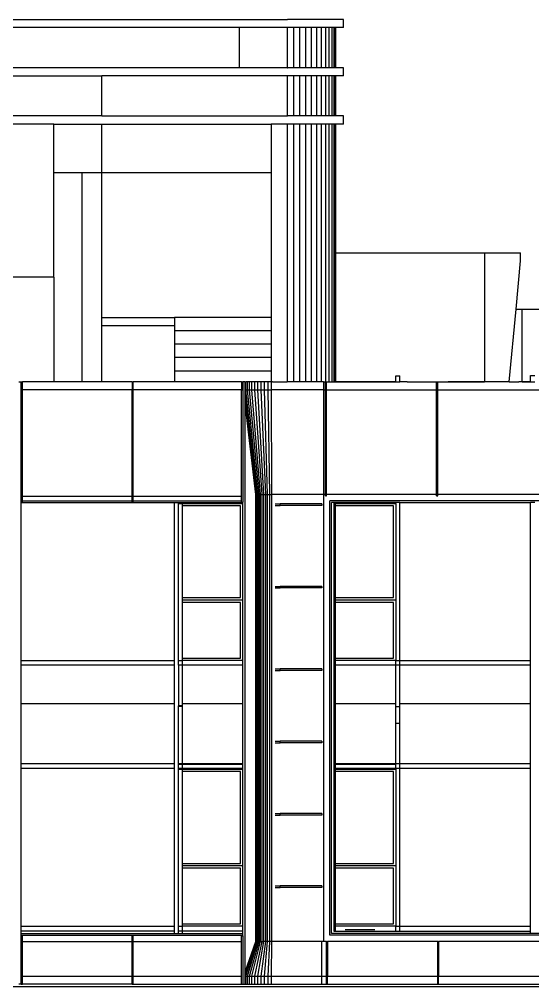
# Model space of a CAD drawing. Extents: x -311 to 61613, y 0 to 58400.
# Drawn here: x 44324 to 50700, y 46390 to 58400 of the extents above; entities that cross this region are included whole.
import ezdxf

# ---------------------------------------------------------------- set-up
doc = ezdxf.new("R2010")
doc.units = 0
doc.header["$LTSCALE"] = 1000
doc.header["$MEASUREMENT"] = 0
doc.layers.add('AD-AREA-OUTL', color=31, linetype='Continuous')

msp = doc.modelspace()

# ---------------------------------------------------------------- linework, layer by layer
at = {"layer": 'AD-AREA-OUTL', "color": 252}
for p, q in [((43900, 58400), (47653, 58400)), ((47741, 58400), (47653, 58400)), ((47831, 58400), (47741, 58400)), ((47918, 58400), (47831, 58400)), ((48000, 58400), (47918, 58400)), ((48076, 58400), (48000, 58400)), ((48145, 58400), (48076, 58400)), ((48205, 58400), (48145, 58400)), ((48256, 58400), (48205, 58400)), ((48297, 58400), (48256, 58400)), ((48326, 58400), (48297, 58400)), ((48344, 58400), (48326, 58400)), ((48350, 58400), (48344, 58400)), ((48350, 58300), (48350, 58400)), ((47053, 58300), (43900, 58300)), ((47650, 58300), (47053, 58300)), ((47053, 58300), (47053, 57800)), ((47653, 58300), (47650, 58300)), ((47650, 58300), (47650, 57800)), ((47728, 58300), (47653, 58300)), ((47741, 58300), (47728, 58300)), ((47728, 58300), (47728, 57800)), ((47805, 58300), (47741, 58300)), ((47831, 58300), (47805, 58300)), ((47805, 58300), (47805, 57800)), ((47879, 58300), (47831, 58300)), ((47918, 58300), (47879, 58300)), ((47879, 58300), (47879, 57800)), ((47950, 58300), (47918, 58300)), ((48000, 58300), (47950, 58300)), ((47950, 58300), (47950, 57800)), ((48015, 58300), (48000, 58300)), ((48074, 58300), (48015, 58300)), ((48015, 58300), (48015, 57800)), ((48076, 58300), (48074, 58300)), ((48074, 58300), (48074, 57800)), ((48126, 58300), (48076, 58300)), ((48145, 58300), (48126, 58300)), ((48126, 58300), (48126, 57800)), ((48169, 58300), (48145, 58300)), ((48204, 58300), (48169, 58300)), ((48169, 58300), (48169, 57800)), ((48205, 58300), (48204, 58300)), ((48204, 58300), (48204, 57800)), ((48229, 58300), (48205, 58300)), ((48245, 58300), (48229, 58300)), ((48229, 58300), (48229, 57800)), ((48250, 58300), (48245, 58300)), ((48245, 58300), (48245, 57800)), ((48256, 58300), (48250, 58300)), ((48250, 58300), (48250, 57800)), ((48297, 58300), (48256, 58300)), ((48326, 58300), (48297, 58300)), ((48344, 58300), (48326, 58300)), ((48350, 58300), (48344, 58300)), ((47053, 57800), (43900, 57800)), ((47650, 57800), (47053, 57800)), ((47650, 57800), (47653, 57800)), ((47728, 57800), (47653, 57800)), ((47741, 57800), (47728, 57800)), ((47805, 57800), (47741, 57800)), ((47831, 57800), (47805, 57800)), ((47879, 57800), (47831, 57800)), ((47918, 57800), (47879, 57800)), ((47950, 57800), (47918, 57800)), ((48000, 57800), (47950, 57800)), ((48015, 57800), (48000, 57800)), ((48074, 57800), (48015, 57800)), ((48076, 57800), (48074, 57800)), ((48126, 57800), (48076, 57800)), ((48145, 57800), (48126, 57800)), ((48169, 57800), (48145, 57800)), ((48204, 57800), (48169, 57800)), ((48205, 57800), (48204, 57800)), ((48229, 57800), (48205, 57800)), ((48245, 57800), (48229, 57800)), ((48250, 57800), (48245, 57800)), ((48256, 57800), (48250, 57800)), ((48297, 57800), (48256, 57800)), ((48326, 57800), (48297, 57800)), ((48344, 57800), (48326, 57800)), ((48350, 57800), (48344, 57800)), ((48350, 57700), (48350, 57800)), ((43900, 57700), (45350, 57700)), ((47650, 57700), (45350, 57700)), ((45350, 57200), (45350, 57700)), ((47653, 57700), (47650, 57700)), ((47650, 57700), (47650, 57200)), ((47728, 57700), (47653, 57700)), ((47741, 57700), (47728, 57700)), ((47728, 57700), (47728, 57200)), ((47805, 57700), (47741, 57700)), ((47831, 57700), (47805, 57700)), ((47805, 57700), (47805, 57200)), ((47879, 57700), (47831, 57700)), ((47918, 57700), (47879, 57700)), ((47879, 57700), (47879, 57200)), ((47950, 57700), (47918, 57700)), ((48000, 57700), (47950, 57700)), ((47950, 57700), (47950, 57200)), ((48015, 57700), (48000, 57700)), ((48074, 57700), (48015, 57700)), ((48015, 57700), (48015, 57200)), ((48076, 57700), (48074, 57700)), ((48074, 57700), (48074, 57200)), ((48126, 57700), (48076, 57700)), ((48145, 57700), (48126, 57700)), ((48126, 57700), (48126, 57200)), ((48169, 57700), (48145, 57700)), ((48204, 57700), (48169, 57700)), ((48169, 57700), (48169, 57200)), ((48205, 57700), (48204, 57700)), ((48204, 57700), (48204, 57200)), ((48229, 57700), (48205, 57700)), ((48245, 57700), (48229, 57700)), ((48229, 57700), (48229, 57200)), ((48250, 57700), (48245, 57700)), ((48245, 57700), (48245, 57200)), ((48256, 57700), (48250, 57700)), ((48250, 57700), (48250, 57200)), ((48297, 57700), (48256, 57700)), ((48326, 57700), (48297, 57700)), ((48344, 57700), (48326, 57700)), ((48350, 57700), (48344, 57700)), ((45350, 57200), (43900, 57200)), ((45350, 57200), (47650, 57200)), ((47650, 57200), (47653, 57200)), ((47728, 57200), (47653, 57200)), ((47741, 57200), (47728, 57200)), ((47805, 57200), (47741, 57200)), ((47831, 57200), (47805, 57200)), ((47879, 57200), (47831, 57200)), ((47918, 57200), (47879, 57200)), ((47950, 57200), (47918, 57200)), ((48000, 57200), (47950, 57200)), ((48015, 57200), (48000, 57200)), ((48074, 57200), (48015, 57200)), ((48076, 57200), (48074, 57200)), ((48126, 57200), (48076, 57200)), ((48145, 57200), (48126, 57200)), ((48169, 57200), (48145, 57200)), ((48204, 57200), (48169, 57200)), ((48205, 57200), (48204, 57200)), ((48229, 57200), (48205, 57200)), ((48245, 57200), (48229, 57200)), ((48250, 57200), (48245, 57200)), ((48256, 57200), (48250, 57200)), ((48297, 57200), (48256, 57200)), ((48326, 57200), (48297, 57200)), ((48344, 57200), (48326, 57200)), ((48350, 57200), (48344, 57200)), ((48350, 57100), (48350, 57200)), ((44750, 57100), (43900, 57100)), ((44750, 56500), (44750, 57100)), ((44750, 57100), (45350, 57100)), ((45350, 57100), (47450, 57100)), ((45350, 56500), (45350, 57100)), ((47650, 57100), (47450, 57100)), ((47450, 57100), (47450, 56500)), ((47653, 57100), (47650, 57100)), ((47650, 57100), (47650, 53900)), ((47728, 57100), (47653, 57100)), ((47741, 57100), (47728, 57100)), ((47728, 57100), (47728, 53900)), ((47805, 57100), (47741, 57100)), ((47831, 57100), (47805, 57100)), ((47805, 57100), (47805, 53900)), ((47879, 57100), (47831, 57100)), ((47918, 57100), (47879, 57100)), ((47879, 57100), (47879, 53900)), ((47950, 57100), (47918, 57100)), ((48000, 57100), (47950, 57100)), ((47950, 57100), (47950, 53900)), ((48015, 57100), (48000, 57100)), ((48074, 57100), (48015, 57100)), ((48015, 57100), (48015, 53900)), ((48076, 57100), (48074, 57100)), ((48074, 57100), (48074, 53900)), ((48126, 57100), (48076, 57100)), ((48145, 57100), (48126, 57100)), ((48126, 57100), (48126, 53900)), ((48169, 57100), (48145, 57100)), ((48204, 57100), (48169, 57100)), ((48169, 57100), (48169, 53900)), ((48205, 57100), (48204, 57100)), ((48204, 57100), (48204, 53900)), ((48229, 57100), (48205, 57100)), ((48245, 57100), (48229, 57100)), ((48229, 57100), (48229, 53900)), ((48250, 57100), (48245, 57100)), ((48245, 57100), (48245, 53900)), ((48256, 57100), (48250, 57100)), ((48250, 57100), (48250, 55500)), ((48297, 57100), (48256, 57100)), ((48326, 57100), (48297, 57100)), ((48344, 57100), (48326, 57100)), ((48350, 57100), (48344, 57100)), ((44750, 55200), (44750, 56500)), ((44750, 56500), (45100, 56500)), ((45100, 56500), (45350, 56500)), ((45100, 56500), (45100, 53900)), ((45350, 54700), (45350, 56500)), ((45350, 56500), (47450, 56500)), ((47450, 56500), (47450, 54700)), ((48250, 55500), (50100, 55500)), ((48250, 55500), (48250, 53900)), ((50100, 55500), (50550, 55500)), ((50100, 55500), (50100, 53900)), ((50550, 55400), (50550, 55500)), ((50493, 54800), (50550, 55400)), ((44750, 55200), (43650, 55200)), ((44750, 55200), (44750, 53900)), ((50409, 53900), (50493, 54800)), ((50493, 54800), (50570, 54800)), ((50570, 53900), (50570, 54800)), ((50570, 54800), (53100, 54800)), ((45350, 54600), (45350, 54700)), ((45350, 54700), (46250, 54700)), ((46250, 54700), (46250, 54600)), ((47450, 54700), (46250, 54700)), ((47450, 54700), (47450, 54534)), ((45350, 53900), (45350, 54600)), ((45350, 54600), (46250, 54600)), ((46250, 54600), (46250, 54534)), ((46250, 54534), (46250, 54367)), ((47450, 54534), (46250, 54534)), ((47450, 54534), (47450, 54367)), ((46250, 54367), (46250, 54200)), ((47450, 54367), (46250, 54367)), ((47450, 54367), (47450, 54200)), ((46250, 54200), (46250, 54033)), ((47450, 54200), (46250, 54200)), ((47450, 54200), (47450, 54033)), ((46250, 54033), (46250, 53900)), ((47450, 54033), (46250, 54033)), ((47450, 54033), (47450, 53900)), ((49000, 53900), (49000, 53972)), ((49000, 53972), (49050, 53972)), ((49050, 53900), (49050, 53972)), ((50675, 53900), (50675, 53978)), ((50675, 53978), (50725, 53978)), ((44317, 53900), (44347, 53900)), ((44347, 53800), (44347, 53900)), ((44347, 53900), (44362, 53900)), ((44362, 53800), (44362, 53900)), ((44750, 53900), (44362, 53900)), ((45100, 53900), (44750, 53900)), ((45350, 53900), (45100, 53900)), ((45724, 53900), (45350, 53900)), ((45724, 53900), (45724, 53800)), ((45724, 53900), (45739, 53900)), ((45739, 53800), (45739, 53900)), ((46250, 53900), (45739, 53900)), ((47085, 53900), (46250, 53900)), ((47060, 53900), (47060, 53900)), ((47085, 53900), (47085, 53800)), ((47085, 53900), (47100, 53900)), ((47123, 53900), (47100, 53900)), ((47100, 53900), (47100, 53800)), ((47123, 53900), (47130, 53900)), ((47123, 53900), (47123, 53900)), ((47130, 53800), (47130, 53900)), ((47130, 53900), (47137, 53900)), ((47157, 53900), (47137, 53900)), ((47137, 53800), (47137, 53900)), ((47157, 53800), (47157, 53900)), ((47182, 53900), (47157, 53900)), ((47182, 53800), (47182, 53900)), ((47213, 53900), (47182, 53900)), ((47213, 53800), (47213, 53900)), ((47247, 53900), (47213, 53900)), ((47247, 53800), (47247, 53900)), ((47285, 53900), (47247, 53900)), ((47285, 53800), (47285, 53900)), ((47326, 53900), (47285, 53900)), ((47326, 53800), (47326, 53900)), ((47370, 53900), (47326, 53900)), ((47370, 53800), (47370, 53900)), ((47415, 53900), (47370, 53900)), ((47450, 53900), (47415, 53900)), ((47415, 53800), (47415, 53900)), ((47455, 53900), (47450, 53900)), ((47467, 53900), (47455, 53900)), ((47455, 53800), (47455, 53900)), ((47467, 53900), (47650, 53900)), ((47467, 53900), (47467, 53900)), ((47530, 53900), (47530, 53900)), ((47728, 53900), (47650, 53900)), ((47805, 53900), (47728, 53900)), ((47879, 53900), (47805, 53900)), ((47950, 53900), (47879, 53900)), ((48015, 53900), (47950, 53900)), ((48074, 53900), (48015, 53900)), ((48100, 53900), (48074, 53900)), ((48100, 53900), (48126, 53900)), ((48100, 53900), (48100, 53800)), ((48125, 53800), (48125, 53893)), ((48125, 53893), (48140, 53893)), ((48126, 53900), (48169, 53900)), ((48140, 53800), (48140, 53893)), ((48169, 53900), (48204, 53900)), ((48204, 53900), (48229, 53900)), ((48229, 53900), (48245, 53900)), ((48245, 53900), (48250, 53900)), ((48250, 53900), (49000, 53900)), ((48250, 53900), (48250, 53900)), ((49000, 53900), (48250, 53900)), ((49000, 53900), (49000, 53900)), ((49000, 53900), (49050, 53900)), ((49141, 53900), (49050, 53900)), ((49141, 53900), (49050, 53900)), ((49050, 53900), (49050, 53900)), ((49141, 53900), (49650, 53900)), ((49506, 53800), (49506, 53893)), ((49506, 53893), (49522, 53893)), ((49522, 53800), (49522, 53893)), ((50100, 53900), (49650, 53900)), ((49650, 53900), (50100, 53900)), ((50409, 53900), (50100, 53900)), ((50100, 53900), (50100, 53900)), ((50409, 53900), (50409, 53900)), ((50409, 53900), (50528, 53900)), ((50409, 53900), (50528, 53900)), ((50570, 53900), (50528, 53900)), ((50570, 53900), (50675, 53900)), ((50675, 53900), (50570, 53900)), ((50675, 53900), (50725, 53900)), ((50675, 53900), (50675, 53900)), ((44347, 52405), (44347, 53800)), ((44347, 53800), (44362, 53800)), ((44362, 52480), (44362, 53800)), ((44362, 53800), (44362, 53800)), ((45724, 53800), (44362, 53800)), ((45724, 52480), (45724, 53800)), ((45724, 53800), (45724, 53800)), ((45724, 53800), (45739, 53800)), ((45739, 52480), (45739, 53800)), ((45739, 53800), (45739, 53800)), ((47085, 53800), (45739, 53800)), ((47085, 52480), (47085, 53800)), ((47085, 53800), (47085, 53800)), ((47085, 53800), (47100, 53800)), ((47100, 53800), (47100, 52405)), ((47130, 53730), (47130, 53800)), ((47130, 53800), (47137, 53800)), ((47130, 53654), (47130, 53730)), ((47267, 52500), (47130, 53730)), ((47275, 52500), (47137, 53800)), ((47137, 53800), (47157, 53800)), ((47157, 53800), (47182, 53800)), ((47287, 52500), (47157, 53800)), ((47302, 52500), (47182, 53800)), ((47182, 53800), (47213, 53800)), ((47213, 53800), (47247, 53800)), ((47319, 52500), (47213, 53800)), ((47339, 52500), (47247, 53800)), ((47247, 53800), (47285, 53800)), ((47360, 52500), (47285, 53800)), ((47285, 53800), (47326, 53800)), ((47384, 52500), (47326, 53800)), ((47326, 53800), (47370, 53800)), ((47408, 52500), (47370, 53800)), ((47370, 53800), (47415, 53800)), ((47415, 53800), (47455, 53800)), ((47434, 52500), (47415, 53800)), ((48100, 53800), (47455, 53800)), ((47460, 52500), (47455, 53800)), ((48100, 53800), (48125, 53800)), ((48100, 53800), (48100, 52500)), ((48125, 53792), (48125, 53800)), ((48125, 52500), (48125, 53792)), ((48125, 53792), (48140, 53792)), ((48140, 53792), (48140, 53800)), ((48140, 53800), (49506, 53800)), ((48140, 52500), (48140, 53792)), ((49506, 53792), (49506, 53800)), ((49506, 52500), (49506, 53792)), ((49506, 53792), (49522, 53792)), ((49522, 53792), (49522, 53800)), ((49522, 53800), (50888, 53800)), ((49522, 52500), (49522, 53792)), ((47130, 53631), (47130, 53654)), ((47262, 52500), (47130, 53654)), ((47130, 46576), (47130, 53631)), ((47260, 52500), (47130, 53631)), ((47260, 52500), (47262, 52500)), ((47260, 46950), (47260, 52500)), ((47262, 52500), (47267, 52500)), ((47262, 46950), (47262, 52500)), ((47267, 52500), (47275, 52500)), ((47267, 46950), (47267, 52500)), ((47275, 52500), (47287, 52500)), ((47275, 46950), (47275, 52500)), ((47287, 52500), (47302, 52500)), ((47287, 46950), (47287, 52500)), ((47302, 52500), (47319, 52500)), ((47302, 46950), (47302, 52500)), ((47319, 52500), (47339, 52500)), ((47319, 46950), (47319, 52500)), ((47339, 52500), (47360, 52500)), ((47339, 46950), (47339, 52500)), ((47360, 52500), (47384, 52500)), ((47360, 46950), (47360, 52500)), ((47384, 52500), (47408, 52500)), ((47384, 46950), (47384, 52500)), ((47408, 52500), (47434, 52500)), ((47408, 46950), (47408, 52500)), ((47434, 52500), (47460, 52500)), ((47434, 46950), (47434, 52500)), ((47460, 46950), (47460, 52500)), ((48100, 52500), (47460, 52500)), ((48100, 52500), (48100, 46950)), ((48125, 52500), (48100, 52500)), ((48125, 52485), (48125, 52500)), ((48125, 52485), (48140, 52485)), ((49506, 52500), (48140, 52500)), ((48140, 52485), (48140, 52500)), ((49506, 52485), (49506, 52500)), ((49506, 52485), (49522, 52485)), ((50888, 52500), (49522, 52500)), ((49522, 52485), (49522, 52500)), ((44347, 52405), (44362, 52405)), ((44347, 52405), (44347, 52400)), ((44347, 52400), (46250, 52400)), ((44347, 50440), (44347, 52400)), ((44362, 52420), (44362, 52480)), ((44362, 52480), (45724, 52480)), ((44362, 52405), (44362, 52420)), ((44362, 52420), (45724, 52420)), ((45724, 52420), (45724, 52480)), ((45724, 52405), (45724, 52420)), ((45724, 52405), (45739, 52405)), ((45739, 52420), (45739, 52480)), ((45739, 52480), (47085, 52480)), ((45739, 52405), (45739, 52420)), ((45739, 52420), (47085, 52420)), ((46250, 50440), (46250, 52400)), ((46250, 52400), (46300, 52400)), ((46300, 52390), (46300, 52400)), ((46300, 52400), (46350, 52400)), ((46300, 50440), (46300, 52390)), ((46300, 52390), (46350, 52390)), ((46350, 52400), (47100, 52400)), ((46350, 52390), (46350, 52400)), ((46350, 52360), (46350, 52390)), ((46350, 52390), (47100, 52390)), ((47085, 52420), (47085, 52480)), ((47085, 52405), (47085, 52420)), ((47085, 52405), (47100, 52405)), ((47100, 52400), (47100, 52405)), ((47100, 52390), (47100, 52400)), ((47100, 51190), (47100, 52390)), ((47503, 52385), (47511, 52385)), ((47503, 52365), (47511, 52365)), ((47511, 52385), (47538, 52385)), ((47511, 52365), (47538, 52365)), ((47538, 52385), (47565, 52385)), ((47538, 52365), (47565, 52365)), ((47565, 52365), (47565, 52385)), ((47565, 52385), (47565, 52385)), ((47565, 52365), (47565, 52385)), ((48080, 52385), (47565, 52385)), ((47565, 52365), (47565, 52365)), ((48080, 52365), (47565, 52365)), ((48080, 52385), (48080, 52365)), ((48180, 47030), (48180, 52420)), ((52324, 52420), (48180, 52420)), ((48200, 47050), (48200, 52400)), ((48230, 52400), (48200, 52400)), ((48250, 52400), (48230, 52400)), ((48230, 52400), (48230, 52390)), ((48230, 52390), (48230, 50440)), ((48230, 52390), (48250, 52390)), ((49000, 52400), (48250, 52400)), ((48250, 52390), (48250, 52400)), ((48250, 52360), (48250, 52390)), ((48250, 52390), (49000, 52390)), ((49050, 52400), (49000, 52400)), ((49000, 52390), (49000, 52400)), ((49000, 52390), (49000, 51190)), ((49050, 50440), (49050, 52400)), ((49050, 52400), (50675, 52400)), ((50725, 52400), (50675, 52400)), ((50675, 50440), (50675, 52400)), ((46350, 51220), (46350, 52360)), ((47070, 52360), (46350, 52360)), ((47070, 51220), (47070, 52360)), ((48250, 51220), (48250, 52360)), ((48970, 52360), (48250, 52360)), ((48970, 51220), (48970, 52360)), ((47503, 51360), (47511, 51360)), ((47503, 51341), (47511, 51341)), ((47511, 51360), (47538, 51360)), ((47511, 51341), (47538, 51341)), ((47538, 51360), (47565, 51360)), ((47538, 51341), (47565, 51341)), ((47565, 51341), (47565, 51360)), ((47565, 51360), (47565, 51360)), ((47565, 51341), (47565, 51360)), ((48080, 51360), (47565, 51360)), ((47565, 51341), (47565, 51341)), ((48080, 51341), (47565, 51341)), ((48080, 51360), (48080, 51341)), ((46350, 51190), (46350, 51220)), ((46350, 51220), (47070, 51220)), ((46350, 51160), (46350, 51190)), ((47100, 51190), (46350, 51190)), ((47100, 50440), (47100, 51190)), ((48250, 51190), (48250, 51220)), ((48250, 51220), (48970, 51220)), ((48250, 51160), (48250, 51190)), ((49000, 51190), (48250, 51190)), ((49000, 51190), (49000, 50440)), ((46350, 50470), (46350, 51160)), ((47070, 51160), (46350, 51160)), ((47070, 50470), (47070, 51160)), ((48250, 50470), (48250, 51160)), ((48970, 51160), (48250, 51160)), ((48970, 50470), (48970, 51160)), ((46350, 50440), (46350, 50470)), ((46350, 50470), (47070, 50470)), ((48250, 50440), (48250, 50470)), ((48250, 50470), (48970, 50470)), ((44347, 50380), (44347, 50440)), ((44347, 50440), (46250, 50440)), ((44347, 49900), (44347, 50380)), ((46250, 50380), (44347, 50380)), ((46250, 50380), (46250, 50440)), ((46250, 49900), (46250, 50380)), ((46300, 50380), (46300, 50440)), ((46300, 50440), (46350, 50440)), ((46300, 50380), (46300, 49877)), ((46350, 50380), (46300, 50380)), ((46350, 50380), (46350, 50440)), ((47100, 50440), (46350, 50440)), ((46350, 49900), (46350, 50380)), ((47100, 50380), (46350, 50380)), ((47100, 50380), (47100, 50440)), ((47100, 49900), (47100, 50380)), ((47503, 50335), (47511, 50335)), ((47511, 50335), (47538, 50335)), ((47538, 50335), (47565, 50335)), ((47565, 50315), (47565, 50335)), ((47565, 50335), (47565, 50335)), ((47565, 50315), (47565, 50335)), ((48080, 50335), (47565, 50335)), ((48080, 50335), (48080, 50315)), ((48230, 50440), (48230, 50380)), ((48230, 50440), (48250, 50440)), ((48230, 50380), (48230, 49877)), ((48250, 50380), (48230, 50380)), ((48250, 50380), (48250, 50440)), ((49000, 50440), (48250, 50440)), ((48250, 49900), (48250, 50380)), ((49000, 50380), (48250, 50380)), ((49000, 50440), (49050, 50440)), ((49000, 50380), (49000, 50440)), ((49000, 49900), (49000, 50380)), ((49050, 50380), (49000, 50380)), ((49050, 50440), (50675, 50440)), ((49050, 50380), (49050, 50440)), ((49050, 49900), (49050, 50380)), ((50675, 50380), (49050, 50380)), ((50675, 50380), (50675, 50440)), ((50675, 49900), (50675, 50380)), ((47503, 50315), (47511, 50315)), ((47511, 50315), (47538, 50315)), ((47538, 50315), (47565, 50315)), ((47565, 50315), (47565, 50315)), ((48080, 50315), (47565, 50315)), ((44347, 49160), (44347, 49900)), ((46250, 49900), (44347, 49900)), ((46250, 49160), (46250, 49900)), ((46300, 49870), (46300, 49877)), ((46350, 49877), (46300, 49877)), ((46300, 49160), (46300, 49870)), ((46350, 49870), (46300, 49870)), ((46350, 49877), (46350, 49900)), ((47100, 49900), (46350, 49900)), ((46350, 49870), (46350, 49877)), ((46350, 49160), (46350, 49870)), ((47100, 49160), (47100, 49900)), ((48230, 49877), (48230, 49870)), ((48250, 49877), (48230, 49877)), ((48230, 49870), (48230, 49160)), ((48250, 49870), (48230, 49870)), ((48250, 49877), (48250, 49900)), ((49000, 49900), (48250, 49900)), ((48250, 49870), (48250, 49877)), ((48250, 49160), (48250, 49870)), ((49000, 49870), (49000, 49900)), ((49000, 49660), (49000, 49870)), ((49000, 49870), (49050, 49870)), ((49050, 49870), (49050, 49900)), ((50675, 49900), (49050, 49900)), ((49050, 49660), (49050, 49870)), ((50675, 49160), (50675, 49900)), ((49000, 49160), (49000, 49660)), ((49000, 49660), (49050, 49660)), ((49050, 49160), (49050, 49660)), ((47503, 49438), (47511, 49438)), ((47503, 49418), (47511, 49418)), ((47511, 49438), (47538, 49438)), ((47511, 49418), (47538, 49418)), ((47538, 49438), (47565, 49438)), ((47538, 49418), (47565, 49418)), ((47565, 49418), (47565, 49438)), ((47565, 49438), (47565, 49438)), ((47565, 49418), (47565, 49438)), ((48080, 49438), (47565, 49438)), ((47565, 49418), (47565, 49418)), ((48080, 49418), (47565, 49418)), ((48080, 49438), (48080, 49418)), ((44347, 49100), (44347, 49160)), ((44347, 49160), (46250, 49160)), ((46250, 49100), (46250, 49160)), ((46300, 49150), (46300, 49160)), ((46300, 49160), (46350, 49160)), ((46300, 49100), (46300, 49150)), ((46350, 49150), (46300, 49150)), ((46350, 49150), (46350, 49160)), ((46350, 49160), (47100, 49160)), ((46350, 49100), (46350, 49150)), ((47100, 49150), (46350, 49150)), ((47100, 49150), (47100, 49160)), ((47100, 49100), (47100, 49150)), ((48230, 49160), (48230, 49150)), ((48230, 49160), (48250, 49160)), ((48230, 49150), (48230, 49100)), ((48250, 49150), (48230, 49150)), ((48250, 49150), (48250, 49160)), ((48250, 49160), (49000, 49160)), ((48250, 49100), (48250, 49150)), ((49000, 49150), (48250, 49150)), ((49000, 49150), (49000, 49160)), ((49000, 49160), (49050, 49160)), ((49000, 49100), (49000, 49150)), ((49050, 49100), (49050, 49160)), ((49050, 49160), (50675, 49160)), ((50675, 49100), (50675, 49160)), ((46250, 49100), (44347, 49100)), ((44347, 47140), (44347, 49100)), ((46250, 47140), (46250, 49100)), ((46300, 49090), (46300, 49100)), ((46350, 49100), (46300, 49100)), ((46300, 47140), (46300, 49090)), ((46300, 49090), (46350, 49090)), ((46350, 49090), (46350, 49100)), ((47100, 49100), (46350, 49100)), ((46350, 49060), (46350, 49090)), ((46350, 49090), (47100, 49090)), ((46350, 47920), (46350, 49060)), ((47070, 49060), (46350, 49060)), ((47070, 47920), (47070, 49060)), ((47100, 49090), (47100, 49100)), ((47100, 47890), (47100, 49090)), ((48230, 49100), (48230, 49090)), ((48250, 49100), (48230, 49100)), ((48230, 49090), (48230, 47140)), ((48230, 49090), (48250, 49090)), ((48250, 49090), (48250, 49100)), ((49000, 49100), (48250, 49100)), ((48250, 49060), (48250, 49090)), ((48250, 49090), (49000, 49090)), ((48250, 47920), (48250, 49060)), ((48970, 49060), (48250, 49060)), ((48970, 47920), (48970, 49060)), ((49050, 49100), (49000, 49100)), ((49000, 49090), (49000, 49100)), ((49000, 49090), (49000, 47890)), ((50675, 49100), (49050, 49100)), ((49050, 47140), (49050, 49100)), ((50675, 47140), (50675, 49100)), ((47503, 48541), (47511, 48541)), ((47503, 48520), (47511, 48520)), ((47511, 48541), (47538, 48541)), ((47511, 48520), (47538, 48520)), ((47538, 48541), (47565, 48541)), ((47538, 48520), (47565, 48520)), ((47565, 48520), (47565, 48541)), ((47565, 48541), (47565, 48541)), ((47565, 48520), (47565, 48541)), ((48080, 48541), (47565, 48541)), ((47565, 48520), (47565, 48520)), ((48080, 48520), (47565, 48520)), ((48080, 48541), (48080, 48520)), ((46350, 47890), (46350, 47920)), ((46350, 47920), (47070, 47920)), ((48250, 47890), (48250, 47920)), ((48250, 47920), (48970, 47920)), ((46350, 47860), (46350, 47890)), ((47100, 47890), (46350, 47890)), ((46350, 47170), (46350, 47860)), ((47070, 47860), (46350, 47860)), ((47070, 47170), (47070, 47860)), ((47100, 47140), (47100, 47890)), ((48250, 47860), (48250, 47890)), ((49000, 47890), (48250, 47890)), ((48250, 47170), (48250, 47860)), ((48970, 47860), (48250, 47860)), ((48970, 47170), (48970, 47860)), ((49000, 47890), (49000, 47140)), ((47503, 47643), (47511, 47643)), ((47503, 47623), (47511, 47623)), ((47511, 47643), (47538, 47643)), ((47511, 47623), (47538, 47623)), ((47538, 47643), (47565, 47643)), ((47538, 47623), (47565, 47623)), ((47565, 47623), (47565, 47643)), ((47565, 47643), (47565, 47643)), ((47565, 47623), (47565, 47643)), ((48080, 47643), (47565, 47643)), ((47565, 47623), (47565, 47623)), ((48080, 47623), (47565, 47623)), ((48080, 47643), (48080, 47623)), ((44347, 47080), (44347, 47140)), ((44347, 47140), (46250, 47140)), ((44347, 47050), (44347, 47080)), ((46250, 47080), (44347, 47080)), ((46250, 47080), (46250, 47140)), ((46250, 47050), (46250, 47080)), ((46300, 47080), (46300, 47140)), ((46300, 47140), (46350, 47140)), ((46350, 47080), (46300, 47080)), ((46300, 47050), (46300, 47080)), ((46350, 47140), (46350, 47170)), ((46350, 47170), (47070, 47170)), ((46350, 47080), (46350, 47140)), ((47100, 47140), (46350, 47140)), ((46350, 47050), (46350, 47080)), ((47100, 47080), (46350, 47080)), ((47100, 47080), (47100, 47140)), ((47100, 47050), (47100, 47080)), ((48230, 47140), (48230, 47080)), ((48230, 47140), (48250, 47140)), ((48230, 47080), (48250, 47080)), ((48250, 47140), (48250, 47170)), ((48250, 47170), (48970, 47170)), ((48250, 47080), (48250, 47140)), ((49000, 47140), (48250, 47140)), ((48250, 47080), (49000, 47080)), ((48370, 47099), (48739, 47099)), ((49000, 47140), (49050, 47140)), ((49000, 47080), (49000, 47140)), ((49000, 47080), (49050, 47080)), ((49050, 47140), (50675, 47140)), ((49050, 47080), (49050, 47140)), ((49050, 47080), (50675, 47080)), ((50675, 47080), (50675, 47140)), ((50675, 47055), (50675, 47080)), ((44347, 47050), (46250, 47050)), ((44347, 47030), (44347, 47050)), ((44347, 47020), (44347, 47030)), ((44347, 47030), (47100, 47030)), ((44347, 47020), (44362, 47020)), ((44347, 46420), (44347, 47020)), ((44362, 46950), (44362, 47020)), ((45724, 46950), (45724, 47020)), ((45724, 47020), (45739, 47020)), ((45739, 46950), (45739, 47020)), ((46250, 47050), (46300, 47050)), ((46300, 47050), (46350, 47050)), ((46350, 47050), (47100, 47050)), ((47085, 46950), (47085, 47020)), ((47085, 47020), (47100, 47020)), ((47100, 47030), (47100, 47050)), ((47100, 47020), (47100, 47030)), ((47100, 47020), (47100, 46420)), ((52324, 47030), (48180, 47030)), ((52324, 47050), (48200, 47050)), ((50675, 47055), (50725, 47055)), ((44362, 46520), (44362, 46950)), ((44362, 46950), (45724, 46950)), ((45724, 46520), (45724, 46950)), ((45739, 46520), (45739, 46950)), ((45739, 46950), (47085, 46950)), ((47085, 46520), (47085, 46950)), ((47130, 46576), (47260, 46950)), ((47130, 46569), (47262, 46950)), ((47130, 46543), (47267, 46950)), ((47137, 46520), (47275, 46950)), ((47157, 46520), (47287, 46950)), ((47182, 46520), (47302, 46950)), ((47213, 46520), (47319, 46950)), ((47247, 46520), (47339, 46950)), ((47260, 46950), (47262, 46950)), ((47262, 46950), (47267, 46950)), ((47275, 46950), (47267, 46950)), ((47275, 46950), (47287, 46950)), ((47285, 46520), (47360, 46950)), ((47287, 46950), (47302, 46950)), ((47302, 46950), (47319, 46950)), ((47319, 46950), (47339, 46950)), ((47326, 46520), (47384, 46950)), ((47339, 46950), (47360, 46950)), ((47384, 46950), (47360, 46950)), ((47370, 46520), (47408, 46950)), ((47408, 46950), (47384, 46950)), ((47434, 46950), (47408, 46950)), ((47415, 46520), (47434, 46950)), ((47460, 46950), (47434, 46950)), ((47455, 46520), (47460, 46950)), ((47460, 46950), (47463, 46950)), ((48076, 46950), (47463, 46950)), ((48100, 46950), (48076, 46950)), ((48076, 46950), (48076, 46520)), ((48076, 46950), (48076, 46950)), ((48100, 46950), (48100, 46950)), ((48140, 46950), (48100, 46950)), ((48140, 46950), (48150, 46950)), ((48140, 46521), (48140, 46950)), ((48150, 46950), (48150, 46521)), ((49522, 46950), (48150, 46950)), ((49522, 46950), (49531, 46950)), ((49522, 46521), (49522, 46950)), ((49531, 46950), (49531, 46521)), ((50903, 46950), (49531, 46950)), ((44362, 46420), (44362, 46520)), ((44362, 46520), (45724, 46520)), ((45724, 46420), (45724, 46520)), ((45739, 46420), (45739, 46520)), ((45739, 46520), (47085, 46520)), ((47085, 46420), (47085, 46520)), ((47130, 46569), (47130, 46576)), ((47130, 46543), (47130, 46569)), ((47130, 46520), (47130, 46543)), ((47130, 46420), (47130, 46520)), ((47130, 46520), (47137, 46520)), ((47137, 46520), (47157, 46520)), ((47137, 46420), (47137, 46520)), ((47157, 46520), (47182, 46520)), ((47157, 46420), (47157, 46520)), ((47182, 46520), (47213, 46520)), ((47182, 46420), (47182, 46520)), ((47213, 46520), (47247, 46520)), ((47213, 46420), (47213, 46520)), ((47247, 46520), (47285, 46520)), ((47247, 46420), (47247, 46520)), ((47285, 46520), (47326, 46520)), ((47285, 46420), (47285, 46520)), ((47326, 46520), (47370, 46520)), ((47326, 46420), (47326, 46520)), ((47370, 46520), (47415, 46520)), ((47370, 46420), (47370, 46520)), ((47415, 46520), (47455, 46520)), ((47415, 46420), (47415, 46520)), ((47455, 46520), (48076, 46520)), ((47455, 46420), (47455, 46520)), ((48076, 46520), (48076, 46420)), ((48076, 46520), (48140, 46520)), ((48140, 46520), (48140, 46521)), ((48140, 46521), (48150, 46521)), ((48140, 46420), (48140, 46520)), ((48150, 46520), (48150, 46521)), ((48150, 46420), (48150, 46520)), ((48150, 46520), (49522, 46520)), ((49522, 46520), (49522, 46521)), ((49522, 46521), (49531, 46521)), ((49522, 46420), (49522, 46520)), ((49531, 46520), (49531, 46521)), ((49531, 46420), (49531, 46520)), ((49531, 46520), (50903, 46520)), ((30750, 46390), (57450, 46390)), ((44347, 46420), (44317, 46420)), ((44347, 46420), (44362, 46420)), ((45724, 46420), (44362, 46420)), ((45724, 46420), (45739, 46420)), ((45739, 46420), (47085, 46420)), ((47085, 46420), (47100, 46420)), ((47100, 46420), (47130, 46420)), ((47130, 46420), (47137, 46420)), ((47137, 46420), (47157, 46420)), ((47157, 46420), (47182, 46420)), ((47182, 46420), (47213, 46420)), ((47213, 46420), (47247, 46420)), ((47247, 46420), (47285, 46420)), ((47285, 46420), (47326, 46420)), ((47326, 46420), (47370, 46420)), ((47370, 46420), (47415, 46420)), ((47415, 46420), (47455, 46420)), ((47455, 46420), (48076, 46420)), ((48076, 46420), (48140, 46420)), ((48140, 46420), (48150, 46420)), ((48150, 46420), (49522, 46420)), ((49522, 46420), (49531, 46420)), ((49531, 46420), (50903, 46420))]:
    msp.add_line(p, q, dxfattribs=at)

doc.saveas('drawing.dxf')
